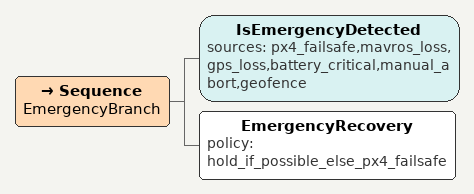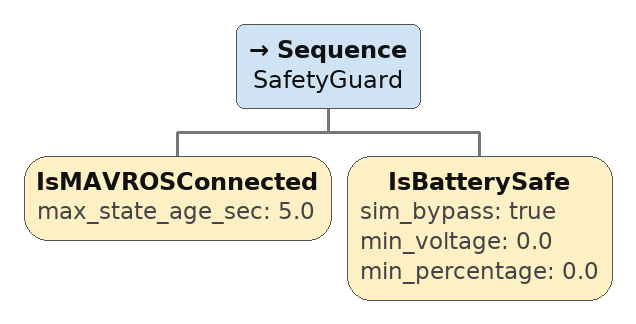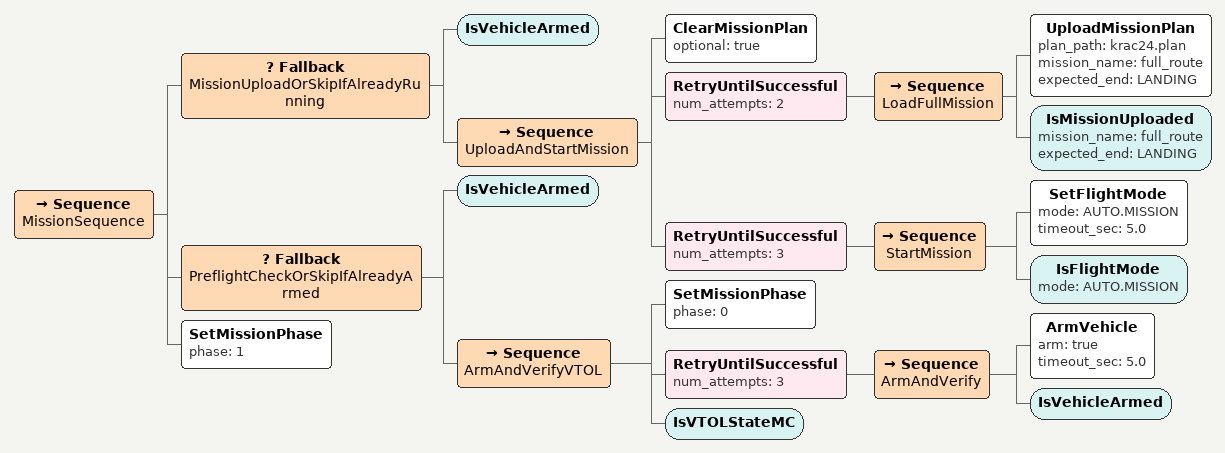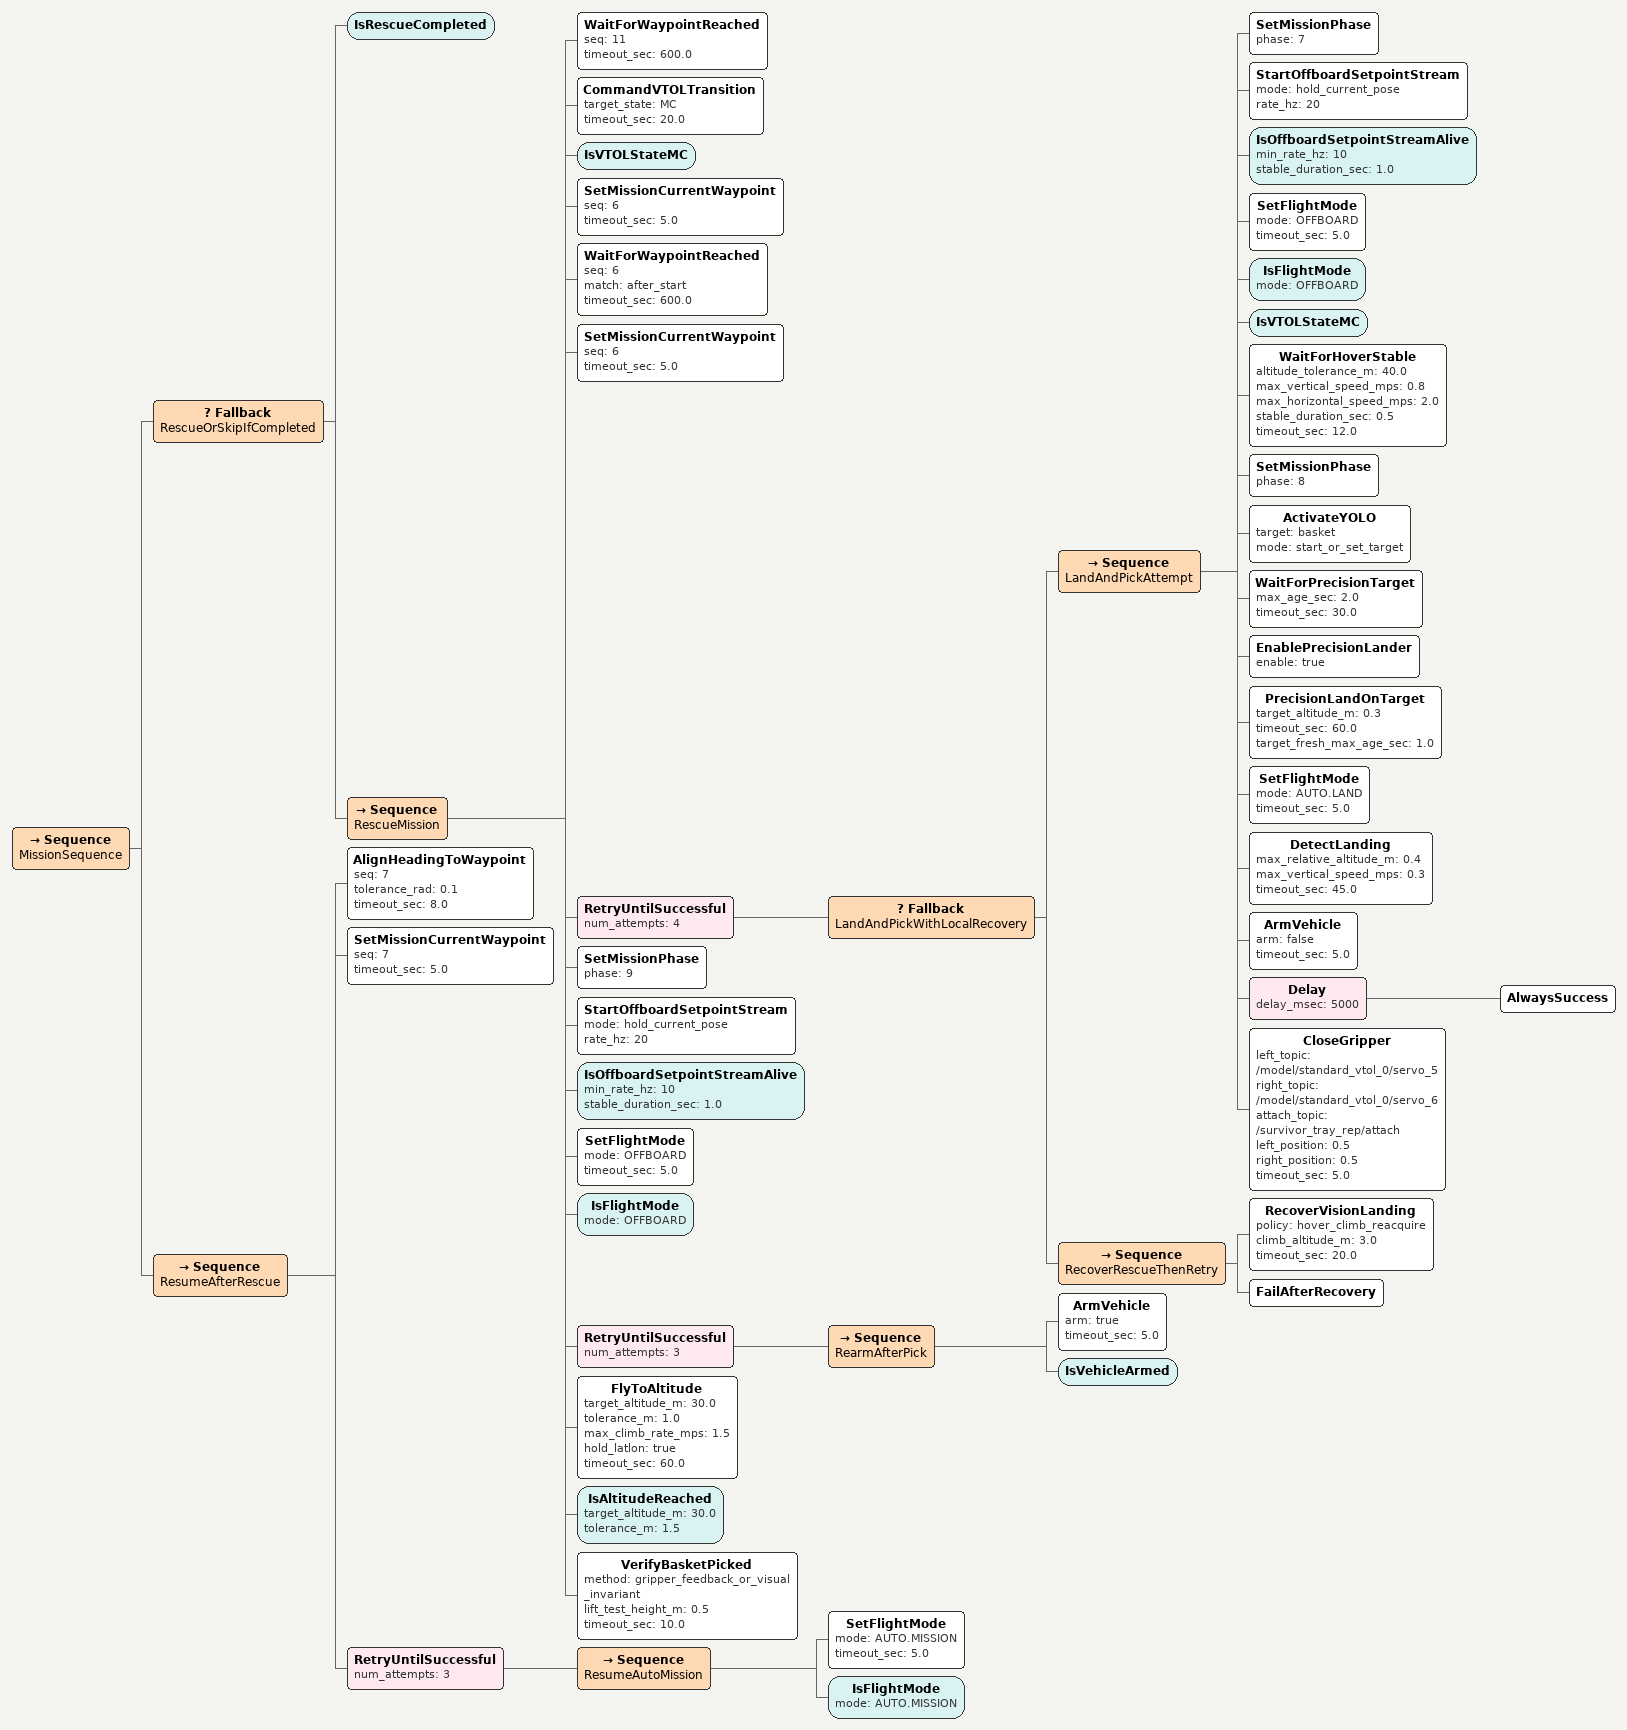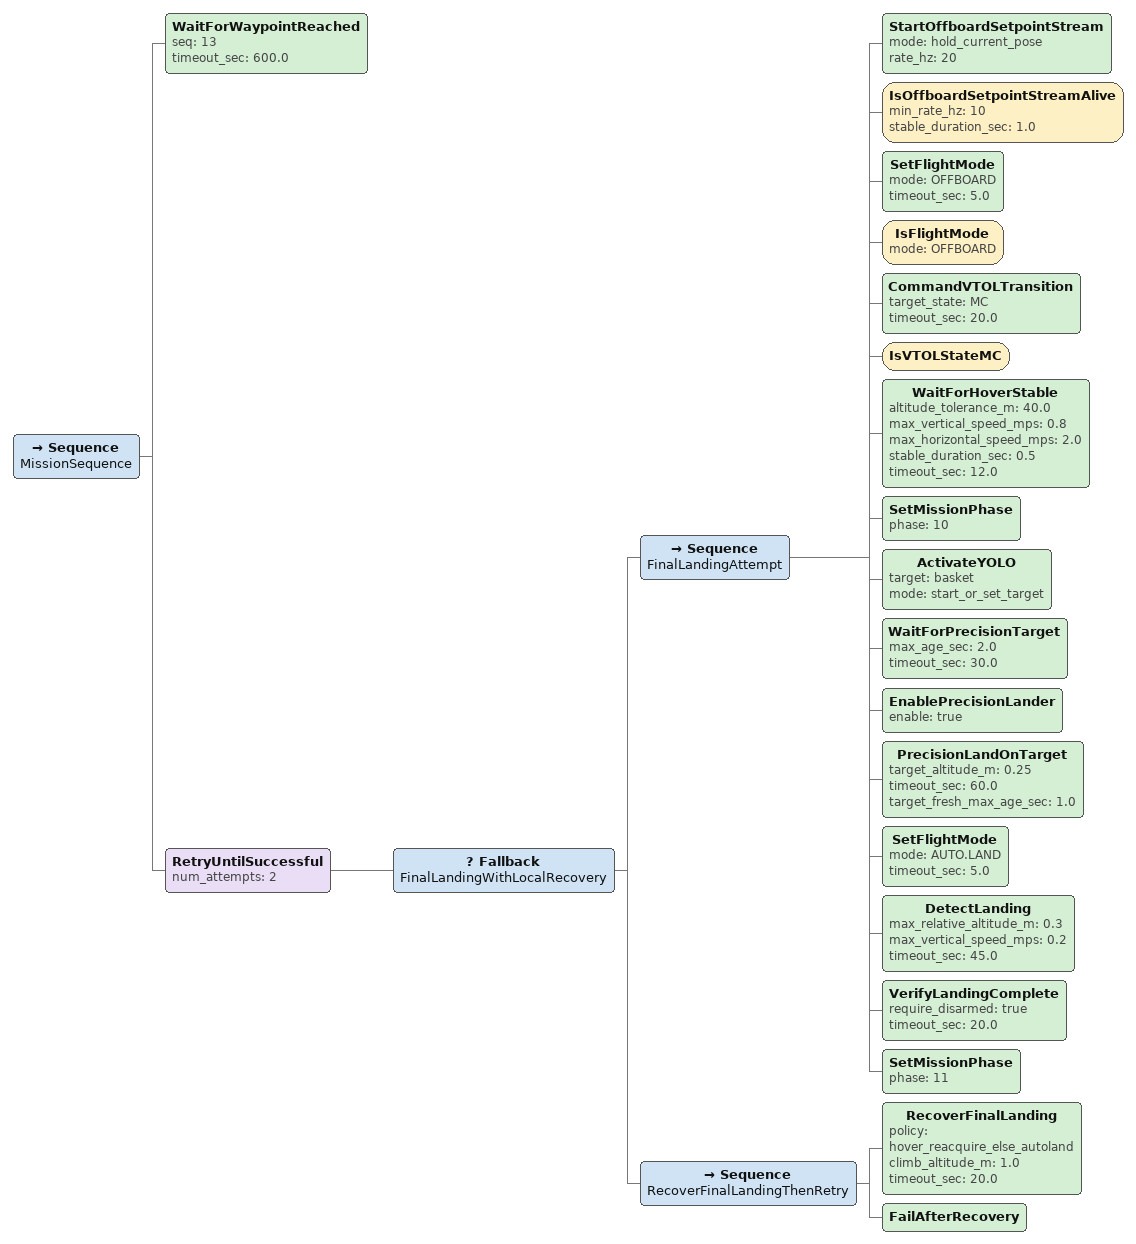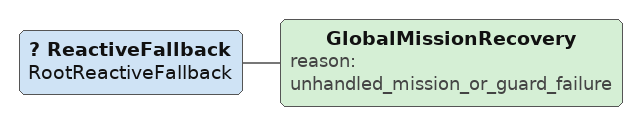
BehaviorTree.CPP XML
<Sequence name="EmergencyBranch">
  <IsEmergencyDetected sources="px4_failsafe,mavros_loss,gps_loss,battery_critical,manual_abort,geofence"/>
  <EmergencyRecovery policy="hold_if_possible_else_px4_failsafe"/>
</Sequence>

<Sequence name="SafetyGuard">
  <IsMAVROSConnected max_state_age_sec="5.0"/>
  <IsBatterySafe sim_bypass="true" min_voltage="0.0" min_percentage="0.0"/>
</Sequence>

<Sequence name="MissionSequence">

  <Fallback name="MissionUploadOrSkipIfAlreadyRunning">
    <IsVehicleArmed/>
    <Sequence name="UploadAndStartMission">
      <ClearMissionPlan optional="true"/>
      <RetryUntilSuccessful num_attempts="2">
        <Sequence name="LoadFullMission">
          <UploadMissionPlan plan_path="krac24.plan" mission_name="full_route" expected_end="LANDING"/>
          <IsMissionUploaded mission_name="full_route" expected_end="LANDING"/>
        </Sequence>
      </RetryUntilSuccessful>
      <RetryUntilSuccessful num_attempts="3">
        <Sequence name="StartMission">
          <SetFlightMode mode="AUTO.MISSION" timeout_sec="5.0"/>
          <IsFlightMode mode="AUTO.MISSION"/>
        </Sequence>
      </RetryUntilSuccessful>
    </Sequence>
  </Fallback>

  <Fallback name="PreflightCheckOrSkipIfAlreadyArmed">
    <IsVehicleArmed/>
    <Sequence name="ArmAndVerifyVTOL">
      <SetMissionPhase phase="0"/>
      <RetryUntilSuccessful num_attempts="3">
        <Sequence name="ArmAndVerify">
          <ArmVehicle arm="true" timeout_sec="5.0"/>
          <IsVehicleArmed/>
        </Sequence>
      </RetryUntilSuccessful>
      <IsVTOLStateMC/>
    </Sequence>
  </Fallback>

  <SetMissionPhase phase="1"/>

</Sequence>

<Sequence name="MissionSequence">

  <Fallback name="RescueOrSkipIfCompleted">
    <IsRescueCompleted/>
    <Sequence name="RescueMission">

      <!-- 1) QGC #12(seq11)에 먼저 도착한 뒤 QGC #7(seq6)로 되돌아간다. -->
      <WaitForWaypointReached seq="11" timeout_sec="600.0"/>
      <CommandVTOLTransition target_state="MC" timeout_sec="20.0"/>
      <IsVTOLStateMC/>
      <SetMissionCurrentWaypoint seq="6" timeout_sec="5.0"/>
      <WaitForWaypointReached seq="6" match="after_start" timeout_sec="600.0"/>
      <!-- 2) QGC #7 도착 직후 미션 current를 다시 #7에 고정해 seq7 자동 진행을 끊는다. -->
      <SetMissionCurrentWaypoint seq="6" timeout_sec="5.0"/>

      <!-- 3) 착륙 + pick (지상 작업). 실패 시 local recovery 후 재시도 -->
      <RetryUntilSuccessful num_attempts="4">
        <Fallback name="LandAndPickWithLocalRecovery">
          <Sequence name="LandAndPickAttempt">
            <SetMissionPhase phase="7"/>
            <!-- AUTO.MISSION -> OFFBOARD 로 개입 (미션 시퀀싱 정지). MC는 위에서 이미 보장한다. -->
            <StartOffboardSetpointStream mode="hold_current_pose" rate_hz="20"/>
            <IsOffboardSetpointStreamAlive min_rate_hz="10" stable_duration_sec="1.0"/>
            <SetFlightMode mode="OFFBOARD" timeout_sec="5.0"/>
            <IsFlightMode mode="OFFBOARD"/>
            <IsVTOLStateMC/>
            <WaitForHoverStable altitude_tolerance_m="40.0" max_vertical_speed_mps="0.8" max_horizontal_speed_mps="2.0" stable_duration_sec="0.5" timeout_sec="12.0"/>
            <!-- YOLO 정밀 착륙: 타겟 위로 정렬하며 0.3m까지 하강 -->
            <SetMissionPhase phase="8"/>
            <ActivateYOLO target="basket" mode="start_or_set_target"/>
            <WaitForPrecisionTarget max_age_sec="2.0" timeout_sec="30.0"/>
            <EnablePrecisionLander enable="true"/>
            <PrecisionLandOnTarget target_altitude_m="0.3" timeout_sec="60.0" target_fresh_max_age_sec="1.0"/>
            <!-- 접지 + 시동정지: AUTO.LAND 로 완전 접지 후, DISARM 을 명시적으로 보장 -->
            <SetFlightMode mode="AUTO.LAND" timeout_sec="5.0"/>
            <DetectLanding max_relative_altitude_m="0.4" max_vertical_speed_mps="0.3" timeout_sec="45.0"/>
            <ArmVehicle arm="false" timeout_sec="5.0"/>
            <!-- 시동 끄고 지상 안정화 5초 대기 후 payload pick -->
            <Delay delay_msec="5000">
              <AlwaysSuccess/>
            </Delay>
            <!-- 그리퍼로 트레이(목각인형) pick + payload attach -->
            <CloseGripper left_topic="/model/standard_vtol_0/servo_5" right_topic="/model/standard_vtol_0/servo_6" attach_topic="/survivor_tray_rep/attach" left_position="0.5" right_position="0.5" timeout_sec="5.0"/>
          </Sequence>
          <Sequence name="RecoverRescueThenRetry">
            <RecoverVisionLanding policy="hover_climb_reacquire" climb_altitude_m="3.0" timeout_sec="20.0"/>
            <FailAfterRecovery/>
          </Sequence>
        </Fallback>
      </RetryUntilSuccessful>

      <!-- 4) 재-ARM 후 이륙(OFFBOARD 상승). 스트림을 먼저 살려 OFFBOARD 진입 -->
      <SetMissionPhase phase="9"/>
      <StartOffboardSetpointStream mode="hold_current_pose" rate_hz="20"/>
      <IsOffboardSetpointStreamAlive min_rate_hz="10" stable_duration_sec="1.0"/>
      <SetFlightMode mode="OFFBOARD" timeout_sec="5.0"/>
      <IsFlightMode mode="OFFBOARD"/>
      <RetryUntilSuccessful num_attempts="3">
        <Sequence name="RearmAfterPick">
          <ArmVehicle arm="true" timeout_sec="5.0"/>
          <IsVehicleArmed/>
        </Sequence>
      </RetryUntilSuccessful>
      <FlyToAltitude target_altitude_m="30.0" tolerance_m="1.0" max_climb_rate_mps="1.5" hold_latlon="true" timeout_sec="60.0"/>
      <IsAltitudeReached target_altitude_m="30.0" tolerance_m="1.5"/>
      <!-- payload가 실제로 딸려 올라오는지 lift-test 로 검증 → rescue_completed=true -->
      <VerifyBasketPicked method="gripper_feedback_or_visual_invariant" lift_test_height_m="0.5" timeout_sec="10.0"/>
    </Sequence>
  </Fallback>

  <!-- 6) 복귀: seq7부터 미션 재개 → plan이 seq8 FW역천이 → #12 → seq12 MC역천이 →
       seq13 버티포트 까지 왔던 길 역순으로 비행한다. 트리거를 seq11에 걸어두지
       않으므로 #12->#7 루프는 발생하지 않는다. -->
  <Sequence name="ResumeAfterRescue">
    <AlignHeadingToWaypoint seq="7" tolerance_rad="0.1" timeout_sec="8.0"/>
    <SetMissionCurrentWaypoint seq="7" timeout_sec="5.0"/>
    <RetryUntilSuccessful num_attempts="3">
      <Sequence name="ResumeAutoMission">
        <SetFlightMode mode="AUTO.MISSION" timeout_sec="5.0"/>
        <IsFlightMode mode="AUTO.MISSION"/>
      </Sequence>
    </RetryUntilSuccessful>
  </Sequence>

</Sequence>

<Sequence name="MissionSequence">

  <!-- landing_wp_seq = 13 (krac24 vtol_fsm.cpp 기본값 = 버티포트 도착, krac24.plan의
       마지막 항목). way3.plan과 달리 이 뒤에 별도 VTOL_LAND safety-net 항목이 없다. -->
  <WaitForWaypointReached seq="13" timeout_sec="600.0"/>

  <RetryUntilSuccessful num_attempts="2">
    <Fallback name="FinalLandingWithLocalRecovery">
      <Sequence name="FinalLandingAttempt">
        <StartOffboardSetpointStream mode="hold_current_pose" rate_hz="20"/>
        <IsOffboardSetpointStreamAlive min_rate_hz="10" stable_duration_sec="1.0"/>
        <SetFlightMode mode="OFFBOARD" timeout_sec="5.0"/>
        <IsFlightMode mode="OFFBOARD"/>
        <CommandVTOLTransition target_state="MC" timeout_sec="20.0"/>
        <IsVTOLStateMC/>
        <WaitForHoverStable altitude_tolerance_m="40.0" max_vertical_speed_mps="0.8" max_horizontal_speed_mps="2.0" stable_duration_sec="0.5" timeout_sec="12.0"/>
        <SetMissionPhase phase="10"/>
        <ActivateYOLO target="basket" mode="start_or_set_target"/>
        <WaitForPrecisionTarget max_age_sec="2.0" timeout_sec="30.0"/>
        <EnablePrecisionLander enable="true"/>
        <PrecisionLandOnTarget target_altitude_m="0.25" timeout_sec="60.0" target_fresh_max_age_sec="1.0"/>
        <SetFlightMode mode="AUTO.LAND" timeout_sec="5.0"/>
        <DetectLanding max_relative_altitude_m="0.3" max_vertical_speed_mps="0.2" timeout_sec="45.0"/>
        <VerifyLandingComplete require_disarmed="true" timeout_sec="20.0"/>
        <SetMissionPhase phase="11"/>
      </Sequence>
      <Sequence name="RecoverFinalLandingThenRetry">
        <RecoverFinalLanding policy="hover_reacquire_else_autoland" climb_altitude_m="1.0" timeout_sec="20.0"/>
        <FailAfterRecovery/>
      </Sequence>
    </Fallback>
  </RetryUntilSuccessful>

</Sequence>

<ReactiveFallback name="RootReactiveFallback">

  <GlobalMissionRecovery reason="unhandled_mission_or_guard_failure"/>
</ReactiveFallback>
